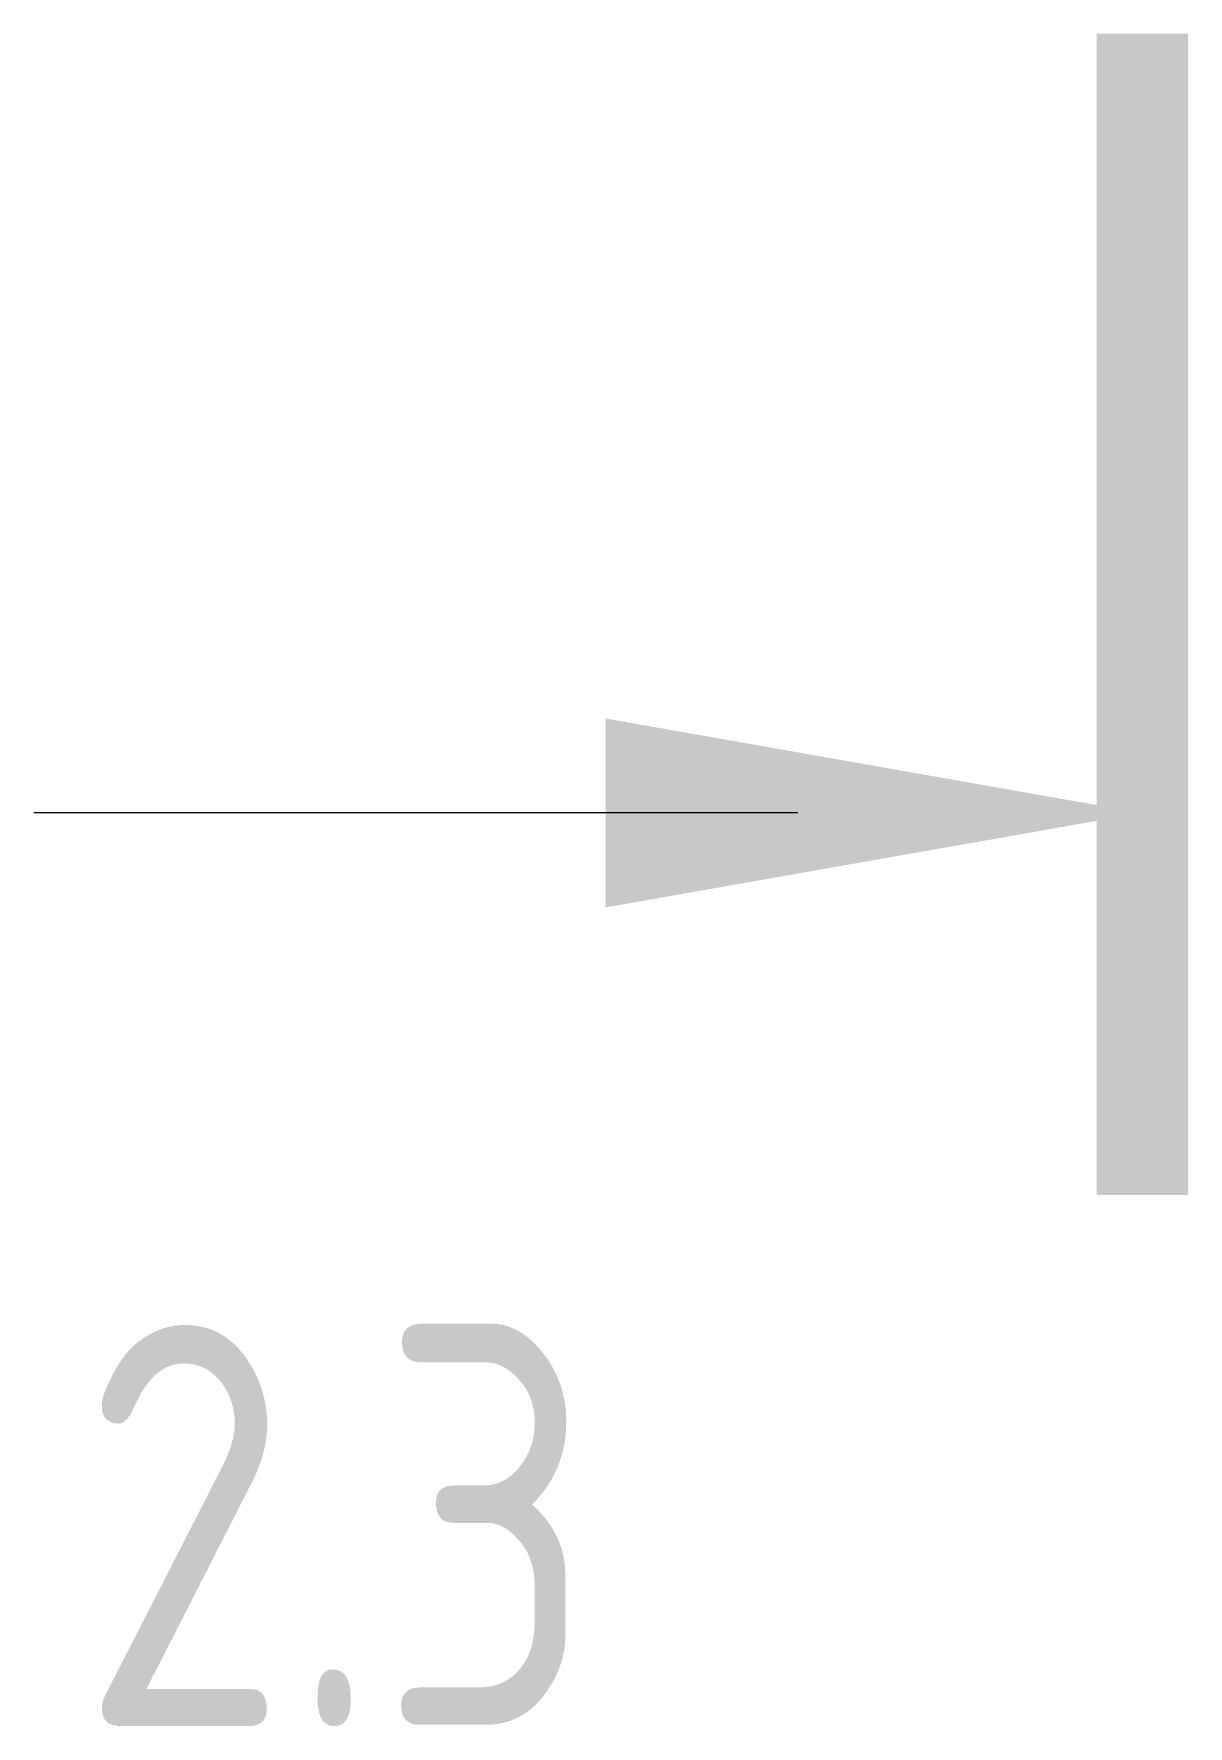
# Model space of a CAD drawing. Header units: millimetres. Extents: x -68946 to 690821, y -552984 to 293768.
# Drawn here: x 238525 to 239532, y 16663 to 18139 of the extents above; entities that cross this region are included whole.
import ezdxf

# ---------------------------------------------------------------- set-up
doc = ezdxf.new("R2010")
doc.units = ezdxf.units.MM
doc.linetypes.add('ADSK_Скрыто', pattern=[600, 300, -300])
doc.layers.add('G-____-____-SYMB', color=250, linetype='ADSK_Скрыто', lineweight=9)
doc.styles.add('GOST Common_2', font='', dxfattribs={"width": 0.8, "height": 350})
doc.styles.get('GOST Common_2').set_extended_font_data('GOST Common')

# ---------------------------------------------------------------- blocks, each defined once
blk = doc.blocks.new('Разрез - Номер вида сзади_3_5 мм-32550532-АР1_Маркировочный план 1 этажа С2и3')
at = {"layer": 'G-____-____-SYMB', "linetype": 'Continuous'}
for points in [[(9.798, 0.404), (9.798, -0.394), (-0.333, -0.394), (-0.333, 0.404)], [(2.176, -4.675), (3, 0), (3.824, -4.675)]]:
    blk.add_hatch(color=256, dxfattribs=at).paths.add_polyline_path(points)
at = {"layer": 'G-____-____-SYMB', "linetype": 'Continuous', "lineweight": 20}
blk.add_line((3, -3), (3, -9.663), dxfattribs=at)

msp = doc.modelspace()

# ---------------------------------------------------------------- block references
at = {"layer": 'G-____-____-SYMB', "linetype": 'Continuous', "lineweight": 40, "extrusion": (0, 0, -1), "xscale": 99.99999999999993, "yscale": 99.99999999999993, "zscale": 99.99999999999993, "rotation": 90.00000000000001}
msp.add_blockref('Разрез - Номер вида сзади_3_5 мм-32550532-АР1_Маркировочный план 1 этажа С2и3', (-239491.4291, 17159.424), dxfattribs=at)

# ---------------------------------------------------------------- texts
at = {"layer": 'G-____-____-SYMB', "linetype": 'Continuous', "insert": (238565.2287, 17012.6938), "char_height": 350, "width": 583.6285, "attachment_point": 1, "style": 'GOST Common_2'}
msp.add_mtext('2.3', dxfattribs=at)

doc.saveas('drawing.dxf')
